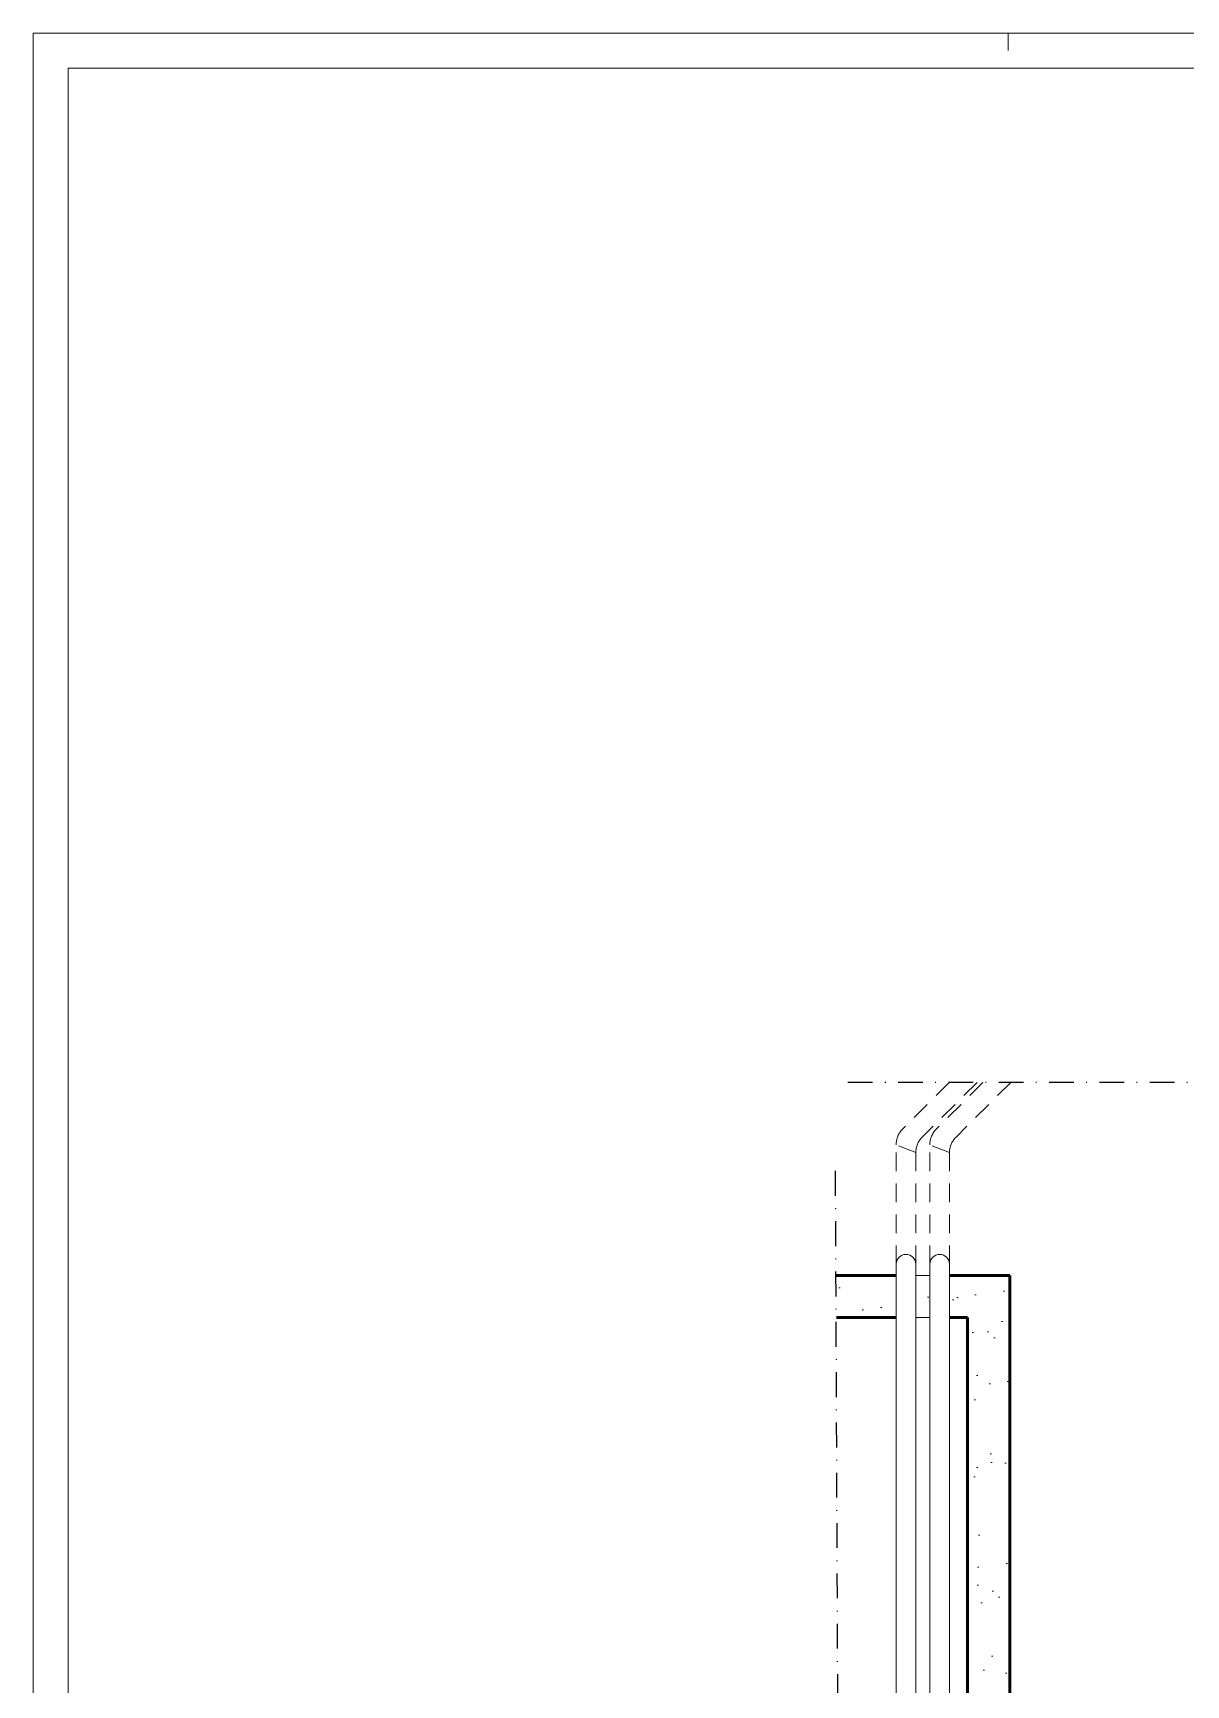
# Model space of a CAD drawing. Extents: x -2884 to -859, y 3232 to 5149.
# Drawn here: x -2047.7 to -1883.4, y 4913.5 to 5149 of the extents above; entities that cross this region are included whole.
import ezdxf

# ---------------------------------------------------------------- set-up
doc = ezdxf.new("R2010")
doc.units = 0
doc.header["$MEASUREMENT"] = 0
doc.linetypes.add('DGN Style 2', pattern=[442.02713, 265.216278, -176.810852])
doc.linetypes.add('DGN Style 4', pattern=[707.685435, 353.621704, -176.810852, 0.442027, -176.810852])
for name, color, linetype, lineweight in [('Cartiglio', 7, 'CONTINUOUS', 15), ('Muratura', 7, 'CONTINUOUS', 15), ('Tubazioni', 130, 'CONTINUOUS', 15), ('Tubazioni nascoste', 4, 'DGN Style 2', 15)]:
    doc.layers.add(name, color=color, linetype=linetype, lineweight=lineweight)
doc.layers.add('Contorni', color=30, linetype='CONTINUOUS')
pattern_1 = [(37.5, (37611.4005, -59850.958), (-0.3149668, 9.63411885), [0, -7.6, 0, -8.5, 0, -8.125]), (7.5, (37611.4, -59850.958), (8.8488835, 14.1107303), [0, -4.1, 0, -6.85, 0, -2.625]), (327.5, (37605.2505, -59850.958), (15.5707093, 0.0282953), [0, -2.5, 0, -9, 0, -11.75]), (317.5, (37605.25, -59850.958), (15.030633, 4.3883778), [0, -1.25, 0, -5.9, 0, -6.75])]

msp = doc.modelspace()

# ---------------------------------------------------------------- hatches: boundary and pattern name
at = {"layer": 'Muratura', "linetype": 'Continuous'}
h = msp.add_hatch(dxfattribs=at)
h.set_pattern_fill('AR-SAND', color=256, scale=5)
h.set_pattern_definition(pattern_1)
h.paths.add_polyline_path([(-1924.711, 4971.871), (-1933.286, 4971.871), (-1933.261, 4965.871), (-1924.711, 4965.871)])
h.paths.add_polyline_path([(-1919.906, 4971.871), (-1921.911, 4971.871), (-1921.911, 4965.871), (-1919.906, 4965.871)])
h = msp.add_hatch(dxfattribs=at)
h.set_pattern_fill('AR-SAND', color=256, scale=5)
h.set_pattern_definition(pattern_1)
h.paths.add_polyline_path([(-1908.52, 4971.871), (-1917.106, 4971.871), (-1917.106, 4965.871), (-1914.52, 4965.871), (-1914.52, 4877.659), (-1908.52, 4875.204), (-1908.52, 4880.882), (-1899.189, 4880.882), (-1899.189, 4882.028), (-1899.189, 4886.882), (-1908.52, 4886.882)])

# ---------------------------------------------------------------- linework, layer by layer
at = {"layer": 'Cartiglio', "linetype": 'Continuous'}
msp.add_line((-1908.733, 5148.979), (-1908.733, 5146.479), dxfattribs=at)
at = {"layer": 'Cartiglio', "ltscale": 100}
for points in [[(-858.733, 4307.979), (-858.733, 5148.979), (-2047.733, 5148.979), (-2047.733, 4307.979)], [(-863.733, 4312.979), (-863.733, 5143.979), (-2042.733, 5143.979), (-2042.733, 4312.979)]]:
    msp.add_lwpolyline(points, close=True, dxfattribs=at)
at = {"layer": 'Contorni', "linetype": 'DGN Style 4', "ltscale": 0.01}
for p, q in [((-1863.52, 4999.39), (-1932.142, 4999.39)), ((-1931.498, 4552.893), (-1933.35, 4986.871))]:
    msp.add_line(p, q, dxfattribs=at)
at = {"layer": 'Muratura', "linetype": 'Continuous', "lineweight": 50}
for p, q in [((-1924.711, 4971.871), (-1933.261, 4971.871)), ((-1908.52, 4971.871), (-1917.106, 4971.871)), ((-1908.52, 4886.882), (-1908.52, 4971.871)), ((-1924.711, 4965.871), (-1933.23, 4965.871)), ((-1914.52, 4965.871), (-1917.106, 4965.871)), ((-1914.52, 4965.871), (-1914.52, 4855.132))]:
    msp.add_line(p, q, dxfattribs=at)
at = {"layer": 'Muratura', "linetype": 'Continuous'}
for p, q in [((-1919.906, 4971.871), (-1921.911, 4971.871)), ((-1919.906, 4965.871), (-1921.911, 4965.871))]:
    msp.add_line(p, q, dxfattribs=at)
at = {"layer": 'Tubazioni', "linetype": 'Continuous'}
for p, q in [((-1924.711, 4857.884), (-1924.711, 4973.476)), ((-1921.911, 4858.961), (-1921.911, 4973.476)), ((-1919.906, 4857.884), (-1919.906, 4973.481)), ((-1917.106, 4858.961), (-1917.106, 4973.476))]:
    msp.add_line(p, q, dxfattribs=at)
for centre in [(-1923.311, 4973.476), (-1918.506, 4973.476)]:
    msp.add_arc(centre, 1.4, 0, 180, dxfattribs=at)
at = {"layer": 'Tubazioni nascoste', "linetype": 'DGN Style 2', "ltscale": 0.01}
for p, q in [((-1917.142, 4999.39), (-1923.774, 4992.758)), ((-1913.182, 4999.39), (-1921.032, 4991.54)), ((-1912.337, 4999.39), (-1918.969, 4992.758)), ((-1908.377, 4999.39), (-1916.227, 4991.54)), ((-1921.911, 4989.419), (-1924.711, 4990.495)), ((-1924.711, 4973.476), (-1924.711, 4990.495)), ((-1917.106, 4989.419), (-1919.906, 4990.495)), ((-1919.906, 4973.481), (-1919.906, 4990.495)), ((-1921.911, 4973.476), (-1921.911, 4989.419)), ((-1917.106, 4973.476), (-1917.106, 4989.419))]:
    msp.add_line(p, q, dxfattribs=at)
at = {"layer": 'Tubazioni nascoste', "linetype": 'DGN Style 2', "ltscale": 0.01, "extrusion": (0, 0, -1)}
for centre in [(1921.511, 4990.495), (1916.706, 4990.495)]:
    msp.add_arc(centre, 3.2, 0, 45, dxfattribs=at)
at = {"layer": 'Tubazioni nascoste', "linetype": 'DGN Style 2', "ltscale": 0.01}
for centre in [(-1918.911, 4989.419), (-1914.106, 4989.419)]:
    msp.add_arc(centre, 3, 135, 180, dxfattribs=at)

doc.saveas('drawing.dxf')
